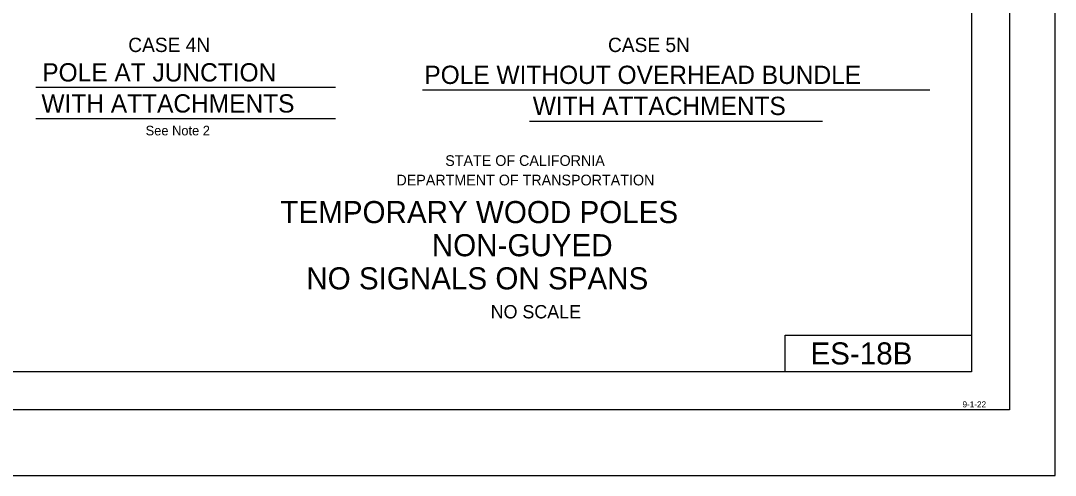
# Model space of a CAD drawing. Extents: x -893 to 867, y -474 to 712.
# Drawn here: x 188 to 867, y -474 to -176 of the extents above; entities that cross this region are included whole.
import ezdxf

# ---------------------------------------------------------------- set-up
doc = ezdxf.new("R2010")
doc.units = 0
for name, color, linetype in [('214 Text and Titles', 7, 'Continuous'), ('border_INSIDE-BORDER-anno', 7, 'Continuous'), ('border_PLOTTING-ELEMENTS', 7, 'Continuous'), ('border_rw_22x34_Cut_Lines', 7, 'Continuous'), ('border_SHEET', 7, 'Continuous'), ('border_WITHIN-BORDER-anno', 7, 'Continuous')]:
    doc.layers.add(name, color=color, linetype=linetype)

msp = doc.modelspace()

# ---------------------------------------------------------------- linework, layer by layer
at = {"layer": '214 Text and Titles'}
for p, q in [((198.36, -219.36), (394.92, -219.36)), ((451.72, -221), (784.21, -221)), ((198.36, -239.87), (394.92, -239.87)), ((522.05, -241.51), (713.87, -241.51))]:
    msp.add_line(p, q, dxfattribs=at)
at = {"layer": 'border_PLOTTING-ELEMENTS'}
for points in [[(-893.45, -474.04), (866.55, -474.04), (866.55, 711.96), (-893.45, 711.96)], [(-863.45, 668.96), (836.55, 668.96), (836.55, -431.04), (-863.45, -431.04)]]:
    msp.add_lwpolyline(points, close=True, dxfattribs=at)
at = {"layer": 'border_rw_22x34_Cut_Lines'}
msp.add_lwpolyline([(-863.45, 668.96), (836.55, 668.96), (836.55, -431.04), (-863.45, -431.04)], close=True, dxfattribs=at)
at = {"layer": 'border_SHEET'}
for p, q in [((811.55, 643.96), (811.55, -406.04)), ((689.52, -406.04), (689.52, -382.04)), ((689.52, -382.04), (811.52, -382.04)), ((811.55, -406.04), (-813.45, -406.04))]:
    msp.add_line(p, q, dxfattribs=at)

# ---------------------------------------------------------------- texts
at = {"layer": '214 Text and Titles'}
for s, height, p in [('CASE 4N', 9.375, (259, -196.2)), ('CASE 5N', 9.375, (573.41, -196.2)), ('POLE AT JUNCTION', 12.0016, (202.62, -215.53)), ('POLE WITHOUT OVERHEAD BUNDLE', 12.0016, (453.04, -217.16)), ('WITH ATTACHMENTS', 12.0016, (202.1, -235.93)), ('WITH ATTACHMENTS', 12.0016, (524.1, -237.56)), ('See Note 2', 6.3, (270.37, -250.91))]:
    msp.add_text(s, height=height, dxfattribs=at).set_placement(p)
at = {"layer": 'border_INSIDE-BORDER-anno'}
for s, height, p in [('STATE OF CALIFORNIA', 7, (466.75, -270.95)), ('DEPARTMENT OF TRANSPORTATION', 7, (434.75, -283.74)), ('TEMPORARY WOOD POLES', 14.5, (358.66, -308.5)), ('NON-GUYED', 14.5, (457.94, -330.25)), ('NO SIGNALS ON SPANS', 14.5, (375.68, -352)), ('NO SCALE', 8.75, (496.52, -371.04))]:
    msp.add_text(s, height=height, dxfattribs=at).set_placement(p)
at = {"layer": 'border_WITHIN-BORDER-anno'}
for s, height, p in [('ES-18B', 14.5, (706.07, -401.29)), ('9-1-22', 4, (805.73, -429.47))]:
    msp.add_text(s, height=height, dxfattribs=at).set_placement(p)

doc.saveas('drawing.dxf')
